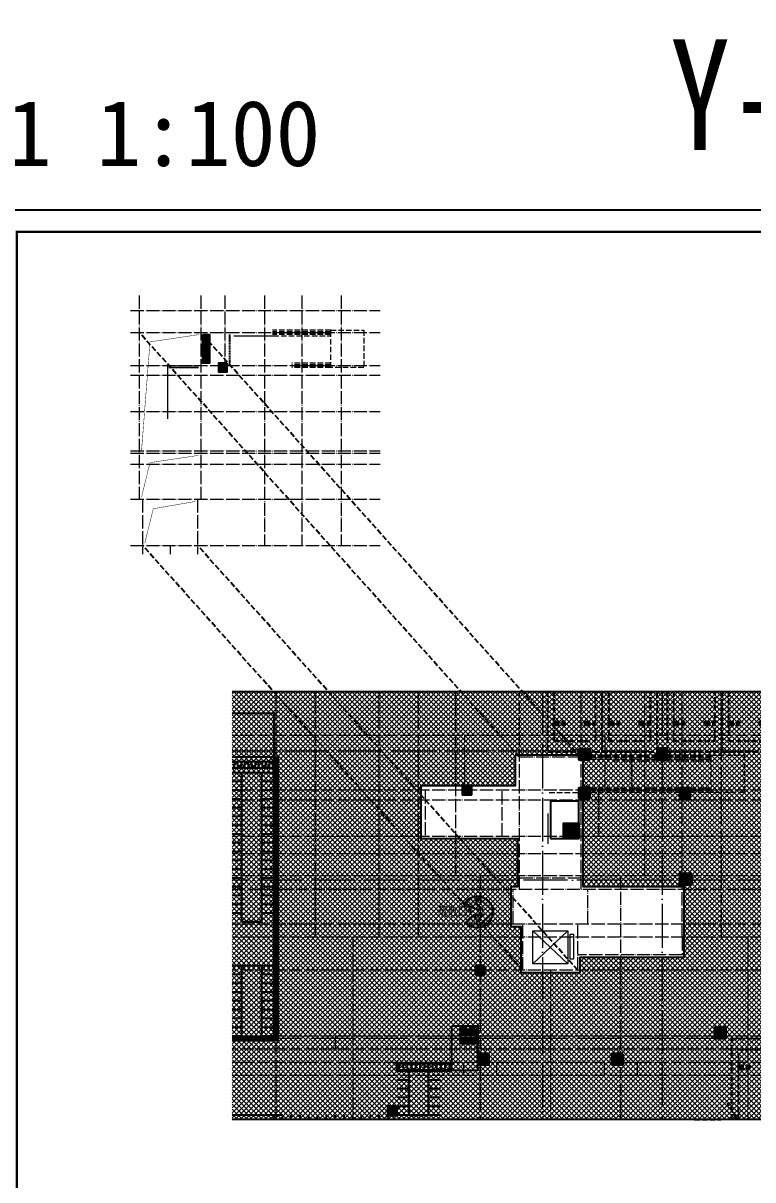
# Model space of a CAD drawing. Extents: x -518115 to 389031, y -209821 to 1628073.
# Drawn here: x 1802 to 35039, y 734882 to 787574 of the extents above; entities that cross this region are included whole.
import ezdxf
from ezdxf.xclip import XClip

# ---------------------------------------------------------------- set-up
doc = ezdxf.new("R2010")
doc.units = 0
doc.header["$LTSCALE"] = 1000
doc.header["$MEASUREMENT"] = 0
doc.header["$XCLIPFRAME"] = 0
for name, pattern in [('#P_--_20B1_001_t3$0$DASH', [0.35, 0.25, -0.1]), ('__DASH', [0.35, 0.25, -0.1]), ('DASH', [0.35, 0.25, -0.1]), ('DOTE', [2.4200000000000004, 2, -0.2, 0.02, -0.2]), ('HIDDEN', [0.375, 0.25, -0.125])]:
    doc.linetypes.add(name, pattern=pattern)
for name, color, linetype in [('0-R-风井', 2, 'Continuous'), ('0-R疏散口', 20, 'Continuous'), ('0-R集水坑', 191, 'Continuous'), ('HS-A-停车位（标准）', 9, 'Continuous'), ('HS-A-填充图案', 9, 'Continuous'), ('HS-A-楼梯', 4, 'Continuous'), ('HS-A-留孔-顶板面', 3, 'DASH'), ('STAIR_楼电梯&坡道', 4, 'Continuous'), ('text', 7, 'Continuous'), ('VPIPE-雨水', 4, 'DASH'), ('人防集水坑', 11, 'Continuous'), ('图框', 140, 'Continuous'), ('审核', 1, 'Continuous'), ('排水', 155, 'Continuous'), ('疏散口', 20, 'Continuous')]:
    doc.layers.add(name, color=color, linetype=linetype)
for name, color, linetype, lineweight in [('3.5方案汇报，与郭总、侯月琴确定户型_t8$0$STAIR', 2, 'Continuous', 18), ('DOTE', 19, 'DOTE', 9), ('PUB_HATCH', 8, 'Continuous', 9), ('STAIR', 2, 'Continuous', 18), ('填充', 251, 'Continuous', 5), ('平面-看线', 45, 'Continuous', 15), ('砼柱', 2, 'Continuous', 35)]:
    doc.layers.add(name, color=color, linetype=linetype, lineweight=lineweight)
doc.layers.add('yichutu', color=7, linetype='Continuous', true_color=0xffffff, plot=False)
doc.styles.add('-宋体', font='', dxfattribs={"width": 0.8})
doc.styles.add('_TCH_LABEL', font='')
doc.styles.add('黑体', font='')
doc.styles.get('-宋体').set_extended_font_data('SimSun')
doc.styles.get('_TCH_LABEL').set_extended_font_data('SimHei')
doc.styles.get('黑体').set_extended_font_data('SimHei')

# ---------------------------------------------------------------- blocks, each defined once
blk = doc.blocks.new('A$C27F3146B')
at = {"layer": '填充'}
h = blk.add_hatch(dxfattribs=at)
h.set_pattern_fill('ANSI37', color=196, scale=100, style=0)
h.set_pattern_definition([(45, (794705.0482087337, -474761.836884725), (-112.2532015133644, 112.2532015133644), []), (135, (794705.0482087337, -474761.836884725), (-112.2532015133644, -112.2532015133644), [])])
h.paths.add_polyline_path([(-230795.6184310702, 60248.6681048781), (-176795.6315635289, 60248.6681048781), (-176795.6315635289, 40748.668106055), (-230795.6184310702, 40748.668106055)])
h.paths.add_polyline_path([(-187495.8660684425, 53548.66686279065), (-187495.8209743426, 57348.62422381173), (-189795.0276815628, 57348.62942205783), (-189795.0739517731, 57348.66651863832), (-192795.073958657, 57348.66651863832), (-192795.4156197991, 51348.93710573966), (-193095.4177096373, 51348.93564643379), (-193095.4173128804, 49548.66755806998), (-192645.4166020394, 49548.66755813401), (-192645.4166030964, 47448.67086864309), (-189945.4166020389, 47448.67086865345), (-189945.4166020426, 48148.66786043893), (-185195.4239114443, 48148.6689069533), (-185195.4239113556, 51348.93571203918), (-189795.4128881363, 51348.9135064361), (-189795.0739557542, 53548.66693553812)], flags=16)
h.paths.add_polyline_path([(-217895.6145799538, 57348.66871561174), (-217895.6215597925, 55948.66952998069), (-222195.618774856, 55948.66898938658), (-222195.618217748, 53548.66959221585), (-217795.6184381819, 53548.66431652935), (-217796.4641870251, 51354.89480492327), (-218096.4655417878, 51354.89362781279), (-218095.6188738717, 49548.66951250698), (-217645.6181630308, 49548.66951257101), (-217645.6181640879, 47448.67282308021), (-214945.6181630305, 47448.67282309057), (-214945.6181630341, 48148.66981487605), (-210195.6254724357, 48148.67086139042), (-210195.6254723471, 51348.93766647618), (-214795.6144491277, 51348.9154608731), (-214795.607502923, 57348.66536292894)], flags=16)
at = {"layer": '填充', "color": 196}
for points in [[(-230795.6184310702, 60248.6681048781), (-176795.6315635289, 60248.6681048781), (-176795.6315635289, 40748.668106055), (-230795.6184310702, 40748.668106055)], [(-217895.6145799538, 57348.66871561174), (-217895.6215597925, 55948.66952998069), (-222195.618774856, 55948.66898938658), (-222195.618217748, 53548.66959221585), (-217795.6184381819, 53548.66431652935), (-217796.4641870251, 51354.89480492327), (-218096.4655417878, 51354.89362781279), (-218095.6188738717, 49548.66951250698), (-217645.6181630308, 49548.66951257101), (-217645.6181640879, 47448.67282308021), (-214945.6181630305, 47448.67282309057), (-214945.6181630341, 48148.66981487605), (-210195.6254724357, 48148.67086139042), (-210195.6254723471, 51348.93766647618), (-214795.6144491277, 51348.9154608731), (-214795.607502923, 57348.66536292894)]]:
    blk.add_lwpolyline(points, close=True, dxfattribs=at)
blk = doc.blocks.new('A$C1DD019F9')
at = {"layer": '疏散口'}
h = blk.add_hatch(color=256, dxfattribs=at)
edge = h.paths.add_edge_path()
edge.add_line((1657.837590239942, 3315.723901660649), (367.3306208625436, 2025.216944172512))
edge.add_arc((562.7390984487897, 1829.808464785995), 276.3493204781321, 134.999999736071, 315.0000450135555)
edge.add_line((758.1477304548025, 1634.400139819365), (1381.488251060247, 2257.740654682275))
edge.add_arc((-487.2515846193137, 1989.868379143272), 1887.841129295078, -24.12321173134552, 8.157426411511608, ccw=False)
edge.add_arc((-487.2518275084583, 1989.868449001487), 1887.841379523462, 303.5961554791981, 335.8767893464231, ccw=False)
edge.add_arc((1657.83757689014, 1657.627985069564), 1658.095916591085, 89.99999953869542, 228.4172749558772, ccw=False)
h = blk.add_hatch(color=256, dxfattribs=at)
edge = h.paths.add_edge_path()
edge.add_line((1657.837590239942, 3315.723901660649), (2948.344559617341, 2025.216944172512))
edge.add_arc((2752.936082031095, 1829.808464785995), 276.3493204781321, -135.00004501355562, 45.000000263928996, ccw=False)
edge.add_line((2557.527450025082, 1634.400139819365), (1934.186929419636, 2257.740654682275))
edge.add_arc((3802.926765099197, 1989.868379143272), 1887.841129295078, 171.8425735884883, 204.1232117313454)
edge.add_arc((3802.927007988342, 1989.868449001489), 1887.841379523464, 204.123210653577, 236.403844520802)
edge.add_arc((1657.837603589745, 1657.627985069564), 1658.095916591085, 311.5827250441228, 450.0000004613047)
for points in [[(1657.837590239942, 3315.723901660649), (367.3306208625437, 2025.216944172512, 1.000000395120669), (758.1477304548025, 1634.400139819365), (1381.488251060247, 2257.740654682275, -0.1417897514410627), (1235.721885070204, 1218.307265423704, -0.141789732410033), (557.3581269979476, 417.3751685111782, -0.6899650482418342), (1657.837590239942, 3315.723901660649)], [(1657.837590239942, 3315.723901660649), (2948.344559617341, 2025.216944172512, -1.000000395120669), (2557.527450025082, 1634.400139819365), (1934.186929419636, 2257.740654682275, 0.1417897514410627), (2079.953295409679, 1218.307265423704, 0.141789732410033), (2758.317053481937, 417.3751685111782, 0.6899650482418342), (1657.837590239942, 3315.723901660649)]]:
    blk.add_lwpolyline(points, format="xyb", close=True, dxfattribs=at)
blk = doc.blocks.new('refert5')
at = {"layer": 'HS-A-填充图案', "linetype": 'ByBlock'}
h = blk.add_hatch(dxfattribs=at)
h.set_pattern_fill('ANSI31', color=256, scale=100.0000000000002, angle=45)
h.set_pattern_definition([(90, (1407317.595606728, -734466.871694264), (-158.75, 1.4210854715202e-14), [])])
h.paths.add_polyline_path([(888942.9944114668, -555222.2424900117), (888942.9944821186, -554922.2424900117), (886942.9944821186, -554922.2424900117), (886942.9944114668, -555222.2424900117)])
at = {"linetype": 'ByBlock'}
for points in [[(886742.9945292198, -554722.2424900117), (886742.9915382923, -567622.2424970721), (889142.9915382923, -567622.2424970721), (889142.9945292198, -554722.2424900117)], [(886742.9945292198, -554722.2424900117), (886942.9945292198, -554722.2424900117)], [(886942.9945292198, -554722.2424900117), (886942.9915382923, -567422.2424970721), (888942.9915382923, -567422.2424970721), (888942.9945292198, -554722.2424900117)], [(888942.9945292198, -554722.2424900117), (889142.9945292198, -554722.2424900117)]]:
    blk.add_lwpolyline(points, dxfattribs=at)
at = {"layer": 'HS-A-楼梯'}
for p, q in [((887492.9945292198, -562222.2424968458), (887492.9945292198, -555422.2424900117)), ((888392.9945292198, -562222.2424900117), (888392.9945292198, -555422.2424900117)), ((886942.9915382923, -567422.2424970721), (886942.9945292198, -564222.2424970721)), ((887492.9915382923, -567422.2424970721), (887492.9945292198, -564222.2424970721)), ((888392.9915382923, -567422.2424970721), (888392.9945292198, -564222.2424970721)), ((888942.9915382923, -567422.2424970721), (888942.9945292198, -564222.2424970721))]:
    blk.add_line(p, q, dxfattribs=at)
for points in [[(888942.9945292198, -552722.2424900117), (886942.9945292198, -552722.2424900117)], [(886942.9945292198, -552722.2424900117), (886942.9945292198, -554722.2424900117)], [(888942.9945292198, -552722.2424900117), (888942.9945292198, -554722.2424900117)], [(888942.9945292198, -554722.2424900117), (886942.9945292198, -554722.2424900117)], [(888942.9945292198, -554922.2424900117), (886942.9945292198, -554922.2424900117)], [(888942.9945292198, -555222.2424900117), (886942.9945292198, -555222.2424900117)], [(888942.9945292198, -555422.2424900117), (886942.9945292198, -555422.2424900117)], [(887492.9945292198, -555822.2424900117), (886942.9945292198, -555822.2424900117)], [(888942.9945292198, -555822.2424900117), (888392.9945292198, -555822.2424900117)], [(887492.9945292198, -556222.2424900117), (886942.9945292198, -556222.2424900117)], [(888942.9945292198, -556222.2424900117), (888392.9945292198, -556222.2424900117)], [(887492.9945292198, -556622.2424900117), (886942.9945292198, -556622.2424900117)], [(888942.9945292198, -556622.2424900117), (888392.9945292198, -556622.2424900117)], [(887492.9945292198, -557022.2424900117), (886942.9945292198, -557022.2424900117)], [(887492.9945292198, -557422.2424900117), (886942.9945292198, -557422.2424900117)], [(888942.9945292198, -557022.2424900117), (888392.9945292198, -557022.2424900117)], [(888942.9945292198, -557422.2424900117), (888392.9945292198, -557422.2424900117)], [(887492.9945292198, -557822.2424900117), (886942.9945292198, -557822.2424900117)], [(888942.9945292198, -557822.2424900117), (888392.9945292198, -557822.2424900117)], [(887492.9945292198, -558222.2424900117), (886942.9945292198, -558222.2424900117)], [(888942.9945292198, -558222.2424900117), (888392.9945292198, -558222.2424900117)], [(887492.9945292198, -558622.2424900117), (886942.9945292198, -558622.2424900117)], [(887492.9945292198, -559022.2424900117), (886942.9945292198, -559022.2424900117)], [(888942.9945292198, -558622.2424900117), (888392.9945292198, -558622.2424900117)], [(888942.9945292198, -559022.2424900117), (888392.9945292198, -559022.2424900117)], [(887492.9945292198, -559422.2424900117), (886942.9945292198, -559422.2424900117)], [(888942.9945292198, -559422.2424900117), (888392.9945292198, -559422.2424900117)], [(887492.9945292198, -559822.2424900117), (886942.9945292198, -559822.2424900117)], [(888942.9945292198, -559822.2424900117), (888392.9945292198, -559822.2424900117)], [(887492.9945292198, -560222.2424900117), (886942.9945292198, -560222.2424900117)], [(887492.9945292198, -560622.2424900117), (886942.9945292198, -560622.2424900117)], [(888942.9945292198, -560222.2424900117), (888392.9945292198, -560222.2424900117)], [(888942.9945292198, -560622.2424900117), (888392.9945292198, -560622.2424900117)], [(887492.9945292198, -561022.2424900117), (886942.9945292198, -561022.2424900117)], [(888942.9945292198, -561022.2424900117), (888392.9945292198, -561022.2424900117)], [(887492.9945292198, -561422.2424900117), (886942.9945292198, -561422.2424900117)], [(888942.9945292198, -561422.2424900117), (888392.9945292198, -561422.2424900117)], [(887492.9945292198, -561822.2424900117), (886942.9945292198, -561822.2424900117)], [(887492.9728267295, -562222.2424970721), (888392.9728267295, -562222.2351946426)], [(888392.9945292198, -562222.2424900117), (887492.9945292198, -562222.2424900117)], [(888942.9945292198, -561822.2424900117), (888392.9945292198, -561822.2424900117)], [(888942.9945292198, -564222.2424970721), (886942.9945292198, -564222.2424970721)], [(887492.9945292198, -564622.2424970721), (886942.9945292198, -564622.2424970721)], [(888942.9945292198, -564622.2424970721), (888392.9945292198, -564622.2424970721)], [(887492.9945292198, -565022.2424970721), (886942.9945292198, -565022.2424970721)], [(888942.9945292198, -565022.2424970721), (888392.9945292198, -565022.2424970721)], [(887492.9945292198, -565422.2424970721), (886942.9945292198, -565422.2424970721)], [(887492.9945292198, -565822.2424970721), (886942.9945292198, -565822.2424970721)], [(888942.9945292198, -565422.2424970721), (888392.9945292198, -565422.2424970721)], [(888942.9945292198, -565822.2424970721), (888392.9945292198, -565822.2424970721)], [(887492.9945292198, -566222.2424970721), (886942.9945292198, -566222.2424970721)], [(888942.9945292198, -566222.2424970721), (888392.9945292198, -566222.2424970721)], [(887492.9945292198, -566622.2424970721), (886942.9945292198, -566622.2424970721)], [(888942.9945292198, -566622.2424970721), (888392.9945292198, -566622.2424970721)], [(887492.9915382923, -567422.2424970721), (886942.9915382923, -567422.2424970721)], [(887492.9945292198, -567022.2424970721), (886942.9945292198, -567022.2424970721)], [(887492.9945292198, -567422.2424970721), (886942.9945292198, -567422.2424970721)], [(888942.9915382923, -567422.2424970721), (888392.9915382923, -567422.2424970721)], [(888942.9945292198, -567022.2424970721), (888392.9945292198, -567022.2424970721)], [(888942.9945292198, -567422.2424970721), (888392.9945292198, -567422.2424970721)]]:
    blk.add_lwpolyline(points, dxfattribs=at)
at = {"layer": 'STAIR_楼电梯&坡道', "color": 8, "linetype": 'DASH'}
for p, q in [((886942.9945292198, -561822.2424900117), (886942.9945292198, -554722.2424900117)), ((888942.9945292198, -561822.2424900117), (888942.9945292198, -554722.2424900117))]:
    blk.add_line(p, q, dxfattribs=at)
at = {"layer": 'STAIR_楼电梯&坡道', "linetype": 'ByBlock'}
for points in [[(886808.9945292198, -554722.2424900117), (886808.9915382923, -567556.2424970721), (889076.9915382923, -567556.2424970721), (889076.9945292198, -554722.2424900117)], [(886876.9945292198, -554722.2424900117), (886876.9915382923, -567488.2424970721), (889008.9915382923, -567488.2424970721), (889008.9945292198, -554722.2424900117)]]:
    blk.add_lwpolyline(points, dxfattribs=at)
blk = doc.blocks.new('A$C25A378E3')
at = {"layer": 'HS-A-停车位（标准）', "linetype": 'DASH'}
for p, q in [((299.9288666398497, 4280.200665866025), (299.9276344913524, 4120.200664976728)), ((299.9288666398497, 4280.200665866025), (799.9285807174165, 4280.00894703425)), ((799.9285807174165, 4280.00894703425), (799.9273485837039, 4120.008946264163)), ((1699.929113851395, 4280.193678615266), (1699.927881702897, 4120.19367778569)), ((1699.929113851395, 4280.193678615266), (2199.928827928961, 4280.001959843212)), ((2199.928827928961, 4280.001959843212), (2199.927595795365, 4120.001958953799)), ((299.9276344913524, 4120.200664976728), (799.9273485837039, 4120.008946264163)), ((299.9282505712472, 4200.200665451237), (799.9279646449722, 4200.00894667895)), ((1699.927881702897, 4120.19367778569), (2199.927595795365, 4120.001958953799)), ((1699.928497782676, 4200.193678200361), (2199.928211856517, 4200.001959428308)), ((300.0205537431175, 1700.046125917463), (-199.9740653929766, 2550.049336581258)), ((2200.020893819514, 1700.035927985562), (2700.026429273654, 2550.032717227354))]:
    blk.add_line(p, q, dxfattribs=at)
for points in [[(1.164153218269348e-10, 5499.999999999884), (2499.999999842257, 5499.971898506512), (2499.938176556607, -0.02810114610474557), (-0.06182328553404659, 3.472669050097466e-07)], [(299.9943796824664, 4999.996627852321), (2199.994379562442, 4999.975270717288), (2199.938176575466, -0.02472896687686443), (299.9381766954903, -0.003371831844560802)]]:
    blk.add_lwpolyline(points, close=True, dxfattribs=at)
blk = doc.blocks.new('RDEGRTHJ')
at = {"layer": '0-R集水坑', "linetype": 'DASH'}
h = blk.add_hatch(dxfattribs=at)
h.set_pattern_fill('LINE', color=191, scale=100, angle=-90.00000000000006, style=0)
h.set_pattern_definition([(270, (-341783.0332177935, -492619.8195465856), (95.25, -7.876661409549766e-14), [])])
h.paths.add_polyline_path([(144736.3418272613, 63602.66983472079), (144736.3365003859, 62902.66990493203), (144036.3367196016, 62902.67580823868), (144036.3433525949, 63602.67580820795)])
at = {"layer": '0-R集水坑', "color": 191, "elevation": 0.4327255357110903}
for points in [[(143986.3362108173, 62452.68549320346), (145986.3362107875, 62452.67601750756), (145986.3437913454, 63652.67601748335), (143986.3437913752, 63652.68549317925)], [(144786.3431389299, 63652.66910502908), (144786.3361198906, 62852.66910505912), (143986.3362809138, 62852.6762469305), (143986.3437912872, 63652.67624689627)]]:
    blk.add_lwpolyline(points, close=True, dxfattribs=at)
at = {"layer": '0-R集水坑', "color": 191, "linetype": 'DASH', "elevation": 0.4327255357110903}
blk.add_lwpolyline([(144736.3418272613, 63602.66983472079), (144736.3365003859, 62902.66990493203), (144036.3367196016, 62902.67580823868), (144036.3433525949, 63602.67580820795)], close=True, dxfattribs=at)
blk = doc.blocks.new('TYUIYOIUO')
at = {"layer": '0-R-风井', "linetype": '__DASH'}
for p, q in [((-329095.492728714, 782016.652971381), (-327895.5067446198, 782016.652971381)), ((-329095.492728714, 781216.6415495296), (-329095.492728714, 782016.652971381)), ((-327895.5067446198, 782016.652971381), (-326895.5011320061, 782000.4752307695)), ((-327895.5067446198, 782016.652971381), (-327895.4927348767, 781216.7656731127))]:
    blk.add_line(p, q, dxfattribs=at)
blk.add_lwpolyline([(-329095.492728714, 782016.652971381), (-328925.7717141591, 781317.9039814195), (-327895.4927348767, 781216.7656731127)], dxfattribs=at)
at = {"layer": 'HS-A-留孔-顶板面'}
blk.add_line((-329095.492728714, 781216.6415495296), (-329095.492728714, 782016.652971381), dxfattribs=at)
blk = doc.blocks.new('FSFSFASFSFESFSEF')
at = {"layer": '人防集水坑', "ltscale": 0.8}
h = blk.add_hatch(dxfattribs=at)
h.set_pattern_fill('GRATE', color=256, scale=75, style=0)
h.set_pattern_definition([(270, (-806039.3574039747, 23438904.07928268), (59.53125, -1.822618869043522e-14), []), (360, (-806039.3574039747, 23438904.07928268), (8.748522416193854e-14, 238.125), [])])
h.paths.add_polyline_path([(286466.5787021541, 761315.5335229017), (287066.5787021541, 761315.5335229017), (287066.5787021541, 760715.5335229017), (286466.5787021541, 760715.5335229017)])
at = {"layer": '人防集水坑'}
for points in [[(287116.5787021541, 760665.5335229017), (286416.5787021541, 760665.5335229017), (286416.5787021541, 761365.5335229017), (287116.5787021541, 761365.5335229017)], [(287066.5787021541, 760715.5335229017), (286466.5787021541, 760715.5335229017), (286466.5787021541, 761315.5335229017), (287066.5787021541, 761315.5335229017)]]:
    blk.add_lwpolyline(points, close=True, dxfattribs=at)
at = {"layer": '排水'}
blk.add_lwpolyline([(285816.5787021536, 760665.5335229018), (287116.5787021536, 760665.5335229018), (287116.5787021534, 762365.5335229018), (285816.5787021534, 762365.5335229018)], close=True, dxfattribs=at)
blk = doc.blocks.new('DFBFBFBGF')
at = {"layer": 'STAIR', "color": 246, "linetype": '#P_--_20B1_001_t3$0$DASH'}
for p, q in [((293136.325158803, 754230.1456084143), (287316.5787030022, 754230.1456084143)), ((293136.3251588031, 754160.1456084616), (287316.5787030022, 754160.1456084708)), ((293136.3251588029, 754100.1456084616), (287316.5787030022, 754100.1456084704)), ((293136.3251588018, 754030.1456084143), (287316.5787030022, 754030.1456084145)), ((293136.3251588018, 754030.1456084143), (293136.325158803, 754230.1456084143)), ((288716.325158803, 753970.1456084145), (293136.3251588018, 753970.1456083918)), ((293136.325158803, 752730.1456083826), (287316.5787030022, 752730.1456085002)), ((293136.3251588031, 752660.1456084299), (287316.5787030022, 752660.1456085349)), ((293136.3251588029, 752600.1456084299), (287316.5787030022, 752600.1456085352)), ((293136.3251588018, 752530.1456083826), (287316.5787030022, 752530.1456085071)), ((293136.3251588018, 752530.1456083826), (293136.325158803, 752730.1456083826))]:
    blk.add_line(p, q, dxfattribs=at)
blk.add_lwpolyline([(293136.325158803, 754230.1456084143), (294636.325158803, 754230.1456084143), (294636.325158803, 752530.1456083859), (293136.325158803, 752530.1456083859)], close=True, dxfattribs=at)
at = {"layer": '审核', "color": 58, "linetype": 'HIDDEN', "ltscale": 0.2}
blk.add_line((289519.4158324369, 752530.1456084601), (289519.4158324566, 754230.1456084143), dxfattribs=at)
blk = doc.blocks.new('A$C7AB33341')
at = {"layer": 'DOTE', "linetype": 'DOTE', "ltscale": 0.3}
for p, q in [((-4699.989201548102, 9100.265607520472), (-7499.989205867867, 9100.265607520356)), ((-4699.991862563533, 3599.985786821577), (-7499.992391557724, 3599.987828460173)), ((-99.99999996862607, 900.0023731432157), (-100.000002300716, 100.0024483306333)), ((-100, 100.0024483306333), (-4849.805750945117, 100.0024621767225))]:
    blk.add_line(p, q, dxfattribs=at)
blk = doc.blocks.new('A$C24B36177')
for points in [[(-155887.6220454918, -16747.00265675376), (-156387.6220454918, -16747.00265675376), (-156387.6220454918, -17197.00265675376), (-155887.6220454918, -17197.00265675376)], [(-152375.0000000014, -16697.00265675376), (-152825.0000000014, -16697.00265675376), (-152825.0000000014, -17197.00265675376), (-152375.0000000014, -17197.00265675376)], [(-161287.6220454918, -18397.00265675364), (-161687.6220454918, -18397.00265675364), (-161687.6220454918, -18797.00265675364), (-161287.6220454918, -18797.00265675364)], [(-155887.6220454918, -18497.00265675364), (-156387.6220454918, -18497.00265675364), (-156387.6220454918, -18947.00265675364), (-155887.6220454918, -18947.00265675364)], [(-151337.6220454918, -18497.00265675364), (-151787.6220454918, -18497.00265675364), (-151787.6220454918, -18997.00265675364), (-151337.6220454918, -18997.00265675364)], [(-151237.6220454918, -22397.00204015337), (-151787.6220454918, -22397.00204015337), (-151787.6220454918, -22897.00204015337), (-151237.6220454918, -22897.00204015337)], [(-160687.6220454918, -26597.00265675364), (-161087.6220454918, -26597.00265675364), (-161087.6220454918, -26997.00265675364), (-160687.6220454918, -26997.00265675364)], [(-149700.0000000014, -29397.00265675364), (-150200.0000000014, -29397.00265675364), (-150200.0000000014, -29897.00265675364), (-149700.0000000014, -29897.00265675364)], [(-160487.6220454918, -30597.00265675364), (-160987.6220454918, -30597.00265675364), (-160987.6220454918, -31097.00265675364), (-160487.6220454918, -31097.00265675364)], [(-154387.6220454918, -30597.00265675364), (-154887.6220454918, -30597.00265675364), (-154887.6220454918, -31097.00265675364), (-154387.6220454918, -31097.00265675364)], [(-164687.6220454918, -32996.96208845009), (-165087.6220454918, -32996.96208845009), (-165087.6220454918, -33396.96208845009), (-164687.6220454918, -33396.96208845009)]]:
    blk.add_hatch(color=1).paths.add_polyline_path(points)
at = {"layer": '砼柱', "color": 1, "lineweight": 35}
for points in [[(-155887.6220454918, -16747.00265675376), (-156387.6220454918, -16747.00265675376), (-156387.6220454918, -17197.00265675376), (-155887.6220454918, -17197.00265675376)], [(-152375.0000000014, -16697.00265675376), (-152825.0000000014, -16697.00265675376), (-152825.0000000014, -17197.00265675376), (-152375.0000000014, -17197.00265675376)], [(-161287.6220454918, -18397.00265675364), (-161687.6220454918, -18397.00265675364), (-161687.6220454918, -18797.00265675364), (-161287.6220454918, -18797.00265675364)], [(-155887.6220454918, -18497.00265675364), (-156387.6220454918, -18497.00265675364), (-156387.6220454918, -18947.00265675364), (-155887.6220454918, -18947.00265675364)], [(-151337.6220454918, -18497.00265675364), (-151787.6220454918, -18497.00265675364), (-151787.6220454918, -18997.00265675364), (-151337.6220454918, -18997.00265675364)], [(-151237.6220454918, -22397.00204015337), (-151787.6220454918, -22397.00204015337), (-151787.6220454918, -22897.00204015337), (-151237.6220454918, -22897.00204015337)], [(-160687.6220454918, -26597.00265675364), (-161087.6220454918, -26597.00265675364), (-161087.6220454918, -26997.00265675364), (-160687.6220454918, -26997.00265675364)], [(-149700.0000000014, -29397.00265675364), (-150200.0000000014, -29397.00265675364), (-150200.0000000014, -29897.00265675364), (-149700.0000000014, -29897.00265675364)], [(-160487.6220454918, -30597.00265675364), (-160987.6220454918, -30597.00265675364), (-160987.6220454918, -31097.00265675364), (-160487.6220454918, -31097.00265675364)], [(-154387.6220454918, -30597.00265675364), (-154887.6220454918, -30597.00265675364), (-154887.6220454918, -31097.00265675364), (-154387.6220454918, -31097.00265675364)], [(-164687.6220454918, -32996.96208845009), (-165087.6220454918, -32996.96208845009), (-165087.6220454918, -33396.96208845009), (-164687.6220454918, -33396.96208845009)]]:
    blk.add_lwpolyline(points, close=True, dxfattribs=at)
blk = doc.blocks.new('A$C74D73064')
at = {"layer": '0-R集水坑', "linetype": 'DASH'}
h = blk.add_hatch(dxfattribs=at)
h.set_pattern_fill('LINE', color=191, scale=200, angle=-270.0000000000001, style=0)
h.set_pattern_definition([(90, (-1887401.149466298, 2248860.367127101), (-190.5, 1.049828468569068e-13), [])])
h.paths.add_polyline_path([(-62132.59406689834, 53072.27933231927), (-62132.59406689834, 53372.28802179021), (-63300.21469106013, 53372.28818871162), (-64517.83277116052, 53372.2859457843), (-64517.83466609614, 53072.28673152067)])
at = {"color": 3}
blk.add_lwpolyline([(-72082.59764095524, 70322.25632425968), (-18082.61077341391, 70322.25632425968), (-18082.61077341391, 50822.25632543652), (-72082.59764095524, 50822.25632543652)], close=True, dxfattribs=at)
at = {"color": 251, "true_color": 0x636466}
blk.add_lwpolyline([(-59182.59378983884, 67422.2569349932), (-59182.60076967755, 66022.25774936215), (-63482.59798474098, 66022.25720876816), (-63482.59742763301, 63622.25781159743), (-59082.59764806693, 63622.25253591081), (-59083.44339691009, 61428.48302430473), (-59383.4447516728, 61428.48184719437), (-59382.59808375675, 59622.25773188856), (-58932.59737291583, 59622.25773195259), (-58932.59737397288, 57522.26104246173), (-56232.59737291548, 57522.26104247209), (-56232.59737291909, 58222.25803425757), (-51482.60468232073, 58222.25908077194), (-51482.60468223214, 61422.52588585776), (-56082.59365901269, 61422.50368025468), (-56082.586712808, 67422.2535823104)], close=True, dxfattribs=at)
at = {"layer": '0-R集水坑', "color": 191, "linetype": 'ByBlock'}
blk.add_lwpolyline([(-62082.59405211639, 53422.28801988286), (-62082.59405211639, 53022.27910064382), (-64582.59236940043, 53022.28701094724), (-64582.59223159449, 53422.28840474226)], close=True, dxfattribs=at)
at = {"layer": '0-R集水坑', "color": 191}
blk.add_lwpolyline([(-62132.59406689834, 53372.28802179021), (-62132.59406689834, 53072.27934001607), (-64517.83466609614, 53072.28673152067), (-64517.83277114527, 53372.28836278059)], close=True, dxfattribs=at)
at = {"layer": '3.5方案汇报，与郭总、侯月琴确定户型_t8$0$STAIR'}
for p, q in [((-56782.59707591368, 59422.24772420607), (-58382.59707591415, 57922.24772420747)), ((-58382.59707591415, 59422.24772420607), (-56782.59707591368, 57922.24772420747))]:
    blk.add_line(p, q, dxfattribs=at)
for points in [[(-58382.59707591415, 57922.24772420747), (-58382.59707591415, 59422.24772420607), (-56782.59707591368, 59422.24772420607), (-56782.59707591368, 57922.24772420747)], [(-56682.59707592323, 58122.24772432295), (-56682.59707592323, 59272.24772432342), (-56532.59707592044, 59272.24772432342), (-56532.59707592044, 58122.24772432295)]]:
    blk.add_lwpolyline(points, close=True, dxfattribs=at)
at = {"layer": 'DOTE', "color": 5}
for p, q in [((-57944.96489887091, 93136.92275867716), (-57944.96489887091, 8148.87607650971)), ((-52494.96489887068, 93136.92275867716), (-52494.96489887068, 8148.87607650971)), ((-86385.24772744614, 67619.25646164955), (196116.0437006026, 67619.25646164955)), ((196116.043700602, 61719.25646164967), (-86385.24772744614, 61719.25646164967)), ((196116.0437006027, 54519.25646164967), (-86385.24772744614, 54519.25646164967))]:
    blk.add_line(p, q, dxfattribs=at)
at = {"layer": 'DOTE', "linetype": 'DOTE', "ltscale": 0.3}
blk.add_line((-63282.59837508702, 65822.25750384864), (-63282.59806416219, 63722.25710921653), dxfattribs=at)
at = {"layer": 'HS-A-停车位（标准）'}
for points in [[(-60882.58599651966, 54118.34619272198), (-60882.58599652315, 53322.24635963351), (-60369.3282454157, 53322.24635963351)], [(-69782.59698862513, 51022.25362837035), (-72182.59814145358, 51022.25362837035)]]:
    blk.add_lwpolyline(points, dxfattribs=at)
at = {"layer": 'HS-A-楼梯'}
for p, q in [((-64032.59223309264, 53022.28701094957), (-64032.59223309264, 51022.28701094957)), ((-63132.59223309264, 53022.28701094957), (-64032.59223309264, 53022.28701094957)), ((-63132.59223309264, 51022.28701094957), (-63132.59223309264, 53022.28701094957)), ((-64032.59223309264, 52622.28701094957), (-64582.59223309264, 52622.28701094957)), ((-64032.59223309264, 52222.28701094957), (-64582.59223309264, 52222.28701094957)), ((-62582.59223309264, 52622.28701094957), (-63132.59223309264, 52622.28701094957)), ((-62582.59223309264, 52222.28701094957), (-63132.59223309264, 52222.28701094957)), ((-64032.59223309264, 51822.28701094957), (-64582.59223309264, 51822.28701094957)), ((-62582.59223309264, 51822.28701094957), (-63132.59223309264, 51822.28701094957)), ((-64032.59223309264, 51422.28701094957), (-64582.59223309264, 51422.28701094957)), ((-62582.59223309264, 51422.28701094957), (-63132.59223309264, 51422.28701094957)), ((-70182.59751701762, 50472.24945554801), (-70182.59751701762, 51022.24945554801)), ((-69782.59698862513, 50472.25362837035), (-69782.59698862513, 51022.25362837035)), ((-69382.59646023263, 50472.25780119281), (-69382.59646023263, 51022.25780119281)), ((-68982.59593184013, 50472.26197401527), (-68982.59593184013, 51022.26197401527)), ((-68582.59540344763, 50472.26614683762), (-68582.59540344763, 51022.26614683762)), ((-68182.59487505513, 50472.27031965996), (-68182.59487505513, 51022.27031965996)), ((-67782.59434666263, 50472.27449248242), (-67782.59434666263, 51022.27449248242)), ((-67382.59381827014, 50472.27866530488), (-67382.59381827014, 51022.27866530488)), ((-66982.59328987764, 50472.28283812723), (-66982.59328987764, 51022.28283812723)), ((-66582.59276148514, 50472.28283812723), (-66582.59276148514, 51022.28283812723)), ((-66182.59223309264, 50472.28701094957), (-66182.59223309264, 51022.28701094957)), ((-65782.59223309264, 50472.28701094957), (-65782.59223309264, 51022.28701094957)), ((-65382.59223309264, 50472.28701094957), (-65382.59223309264, 51022.28701094957)), ((-64982.59223309264, 50472.28701094957), (-64982.59223309264, 51022.28701094957)), ((-62582.59055511153, 51022.28701094957), (-64582.59223309264, 51022.28701094957)), ((-64032.61393558292, 51022.28700388921), (-63132.61393558292, 51022.29430631874))]:
    blk.add_line(p, q, dxfattribs=at)
at = {"layer": 'STAIR', "color": 246, "linetype": '#P_--_20B1_001_t3$0$DASH'}
blk.add_line((-57632.59344977536, 65722.24668597768), (-56282.59707579028, 65722.24668550456), dxfattribs=at)
at = {"layer": 'STAIR'}
blk.add_lwpolyline([(-57692.59809427161, 64763.78266342392), (-57692.60574433522, 63382.24713994178)], dxfattribs=at)
for name, p in [('A$C24B36177', (100104.7992927884, 84419.25646130543)), ('A$C27F3146B', (158713.020790115, 10073.58821938152)), ('refert5', (-959125.5896797458, 622044.4920363736)), ('A$C7AB33341', (-51482.60468237486, 58222.25908509945)), ('DFBFBFBGF', (-343399.1757780131, -686807.6524115081)), ('FSFSFASFSFESFSEF', (-343399.1757783844, -697043.2857909139))]:
    blk.add_blockref(name, p)
at = {"layer": '0-R疏散口', "xscale": -0.4305656706515025, "yscale": 0.4305656706515025, "zscale": 0.4305656706515025, "rotation": 271.4259203059818}
blk.add_blockref('A$C1DD019F9', (-61603.36951976537, 59545.39987463458), dxfattribs=at)
at = {"layer": '0-R集水坑', "rotation": 270}
blk.add_blockref('RDEGRTHJ', (-124535.271491178, 199058.5820967384, -0.4327255357110903), dxfattribs=at)
at = {"layer": 'HS-A-停车位（标准）'}
blk.add_blockref('TYUIYOIUO', (278075.2999756153, -731194.3965097175), dxfattribs=at)
at = {"layer": 'HS-A-停车位（标准）', "linetype": 'DASH', "xscale": -1, "rotation": 179.9993559612105}
for p in [(-57719.90307179571, 73069.25646130356), (-55219.90307179559, 73069.25646130356), (-52269.90307179571, 73069.25646130356), (-49769.90307179547, 73069.25646130356)]:
    blk.add_blockref('A$C25A378E3', p, dxfattribs=at)
at = {"layer": 'HS-A-停车位（标准）', "linetype": 'DASH', "rotation": 0.000644038787326284}
blk.add_blockref('A$C25A378E3', (-49319.90307558503, 49019.2564619988), dxfattribs=at)
at = {"layer": '0-R疏散口', "style": '-宋体', "width": 0.75}
blk.add_text('疏散口', height=450, dxfattribs=at).set_placement((-62733.96564824053, 60087.63957305544))
blk = doc.blocks.new('HFHFTHFD')
at = {"layer": 'DOTE', "linetype": 'DOTE', "ltscale": 0.3}
for p, q in [((420616.5787028493, 612948.8100463543), (420616.5787028495, 593448.8100475312)), ((422416.5787019647, 601748.8100391305), (422416.5787019647, 612948.8100463543)), ((425316.5787020741, 601748.8100473222), (425316.5787020741, 612948.8100463543)), ((427116.5787021646, 601748.8100473222), (427116.5787027501, 612948.8100463543)), ((428816.5787016117, 604548.8100388076), (428816.5787015849, 612948.8100463543)), ((431716.5787021924, 603949.0803065526), (431716.5787021923, 612948.8100463543)), ((434516.5787031293, 603949.0803065526), (434516.5787031293, 612948.8100463543)), ((437416.57870371, 604548.8100388076), (437416.5787037368, 612948.8100463543)), ((439116.5787031571, 601748.8100473222), (439116.5787025715, 612948.8100463543)), ((440916.5787032476, 601748.8100473222), (440916.5787032476, 612948.8100463543)), ((443816.578703357, 601748.8100391305), (443816.5787033571, 612948.8100463543)), ((445616.5787024723, 612948.8100463543), (445616.5787024723, 593448.8100475312)), ((447416.5787015875, 601748.8100391305), (447416.5787015874, 612948.8100463543)), ((450316.5787016969, 601748.8100473222), (450316.5787016969, 612948.8100463543)), ((452116.5787017875, 601748.8100473222), (452116.578702373, 612948.8100463543)), ((453816.5787012345, 604548.8100388076), (453816.5787012078, 612948.8100463543)), ((456716.5787018152, 603949.0803065526), (456716.5787018152, 612948.8100463543)), ((459516.5787027521, 603949.0803065526), (459516.5787027522, 612948.8100463543)), ((462416.5787033328, 604548.8100388076), (462416.5787033596, 612948.8100463543)), ((464116.57870278, 601748.8100473222), (464116.5787021944, 612948.8100463543)), ((465916.5787028704, 601748.8100473222), (465916.5787028704, 612948.8100463543)), ((468816.5787029798, 601748.8100391305), (468816.5787029798, 612948.8100463543)), ((470616.5787020952, 612948.8100463543), (470616.5787020951, 593448.8100475312)), ((472616.5787020951, 610948.8100463543), (418616.5787028495, 610948.8100463543)), ((429216.5787418562, 608448.8079394411), (429216.5792071599, 610948.8075475836)), ((435616.5800621139, 608448.8079394314), (435616.5805274176, 610948.8075475739)), ((455616.5773428306, 608448.8079394314), (455616.5768775269, 610948.8075475739)), ((462016.5786630883, 608448.8079394411), (462016.5781977847, 610948.8075475836)), ((472616.5787020951, 608448.8100463543), (418616.5787028495, 608448.8100463543)), ((430916.5787021924, 606348.8100465569), (430916.5787021922, 608448.8100463543)), ((435316.5787031294, 606348.8100465569), (435316.5787031293, 608448.8100463543)), ((472616.5787020951, 607998.8100463543), (418616.5787028495, 607998.8100463543)), ((455916.5787018151, 606348.8100465569), (455916.5787018152, 607998.8100463542)), ((460316.5787027521, 606348.8100465569), (460316.5787027522, 607998.8100463542)), ((472616.5787020951, 606348.8100465569), (418616.5787028495, 606348.8100465569)), ((472616.5787020951, 605548.8100406288), (418616.5787028495, 605548.8100406289)), ((472616.5787020951, 604548.8100471114), (418616.5787028495, 604548.8100471116)), ((429916.7956125877, 604548.8100471115), (429916.5572264311, 593448.8100475312)), ((436316.361792734, 604548.8100471115), (436316.6001788905, 593448.8100475312)), ((454916.7956122105, 604548.8100471115), (454916.5572260541, 593448.8100475312)), ((461316.3617923568, 604548.8100471115), (461316.6001785134, 593448.8100475312)), ((418616.5787028495, 603949.0803176122), (472616.5787020951, 603949.0802720234)), ((431416.5779594908, 602348.8100463725), (431416.5779592263, 603948.8100463734)), ((434816.5794645891, 602348.8100463725), (434816.5794648536, 603948.8100463734)), ((456416.5779403554, 602348.8100463725), (456416.5779400909, 603948.8100463734)), ((459816.5794454537, 602348.8100463725), (459816.5794457182, 603948.8100463734)), ((472616.5787020951, 602348.8100463724), (418616.5787028495, 602348.8100463726)), ((431866.5787074884, 600248.8100463784), (431866.5787075731, 602348.8100463543)), ((434366.5786978334, 600248.8100463304), (434366.5786977486, 602348.8100463543)), ((456866.5787071111, 600248.8100463304), (456866.5787071959, 602348.8100463543)), ((459366.5786974561, 600248.8100463784), (459366.5786973714, 602348.8100463543)), ((472616.5787020951, 601748.8100473221), (418616.5787028495, 601748.8100473222)), ((424116.5787026776, 601748.8100392178), (424116.5787026776, 593448.8100475312)), ((442116.5787120232, 601748.8100392178), (442116.5787120232, 593448.8100475312)), ((449116.5786929213, 601748.8100392178), (449116.5786929213, 593448.8100475312)), ((467116.5787022669, 601748.8100392178), (467116.5787022669, 593448.8100475312)), ((472616.5787020951, 600248.810045596), (418616.5787028495, 600248.8100466327)), ((433116.5787096269, 600248.8100463543), (433116.5787096269, 593448.8100475312)), ((458116.5786953176, 600248.8100463543), (458116.5786953176, 593448.8100475312)), ((472616.5787020951, 597248.8100389724), (418616.5787028495, 597248.8100389724)), ((423316.5787026776, 597248.8100389725), (423316.5787026776, 596648.8100389723)), ((442916.5787231674, 597248.8100389725), (442916.5787231674, 596648.8100389723)), ((448316.5786817771, 597248.8100389725), (448316.5786817771, 596648.8100389723)), ((467916.5787022669, 597248.8100389725), (467916.578702267, 596648.8100389723)), ((472616.5787020951, 596648.8100389723), (418616.5787028495, 596648.8100389723)), ((472616.5787020951, 596048.810047531), (418616.5787028495, 596048.810047531)), ((429166.6130644571, 596048.8100475312), (429166.6001787189, 595448.8100475312)), ((430666.5829980801, 596048.8100475312), (430666.5958838182, 595448.8100475312)), ((435566.574427765, 596048.8100475312), (435566.5615420268, 595448.8100475312)), ((437066.544361388, 596048.8100475312), (437066.5572471261, 595448.8100475312)), ((454166.6130435566, 596048.8100475312), (454166.6001578184, 595448.8100475312)), ((455666.5829771796, 596048.8100475312), (455666.5958629177, 595448.8100475312)), ((460566.5744068645, 596048.8100475312), (460566.5615211263, 595448.8100475312)), ((462066.5443404875, 596048.8100475312), (462066.5572262256, 595448.8100475312)), ((472616.5787020951, 595448.810047531), (418616.5787028495, 595448.8100475312))]:
    blk.add_line(p, q, dxfattribs=at)
blk = doc.blocks.new('TK')
at = {"layer": '图框'}
blk.add_lwpolyline([(465375.0184975343, 548713.6539831527), (549475.0184975343, 548713.6539831527), (549475.0184975343, 489313.6539831528), (465375.0184975343, 489313.6539831528)], close=True, dxfattribs=at)
blk.add_lwpolyline([(465375.0184975343, 548713.6539831527), (549475.0184975343, 548713.6539831527), (549475.0184975343, 489313.6539831528), (465375.0184975343, 489313.6539831528)], close=True, dxfattribs=at)
at = {"layer": '图框', "const_width": 100}
blk.add_lwpolyline([(548475.0184975343, 490313.6539831528), (548475.0184975343, 547713.6539831527), (467875.0184975343, 547713.6539831527), (467875.0184975343, 490313.6539831528)], close=True, dxfattribs=at)
blk = doc.blocks.new('yct-841-594-84100-59399.9999999999-100-1000.0')
at = {"layer": 'yichutu', "color": 7, "true_color": 0xffffff}
blk.add_lwpolyline([(0, 0), (0, 59399.99999999994), (84100, 59399.99999999994), (84100, 0)], close=True, dxfattribs=at)
at = {"layer": 'yichutu', "color": 7, "true_color": 0xffffff, "style": '_TCH_LABEL'}
blk.add_text('A1 1:100', height=3000, dxfattribs=at).set_placement((0, 61399.99999999994))
blk = doc.blocks.new('A$C110D7C8B')
h = blk.add_hatch()
h.set_pattern_fill('ANSI32', color=246, scale=12, angle=135)
h.set_pattern_definition([(180, (0, 0), (-3.552713678800501e-15, -57.15000000000001), []), (180, (-19.05000822845492, 19.05000822845492), (-3.552713678800501e-15, -57.15000000000001), [])])
h.paths.add_polyline_path([(50, -1350.000000041677), (250.0000000000582, -1350.000000041677), (249.9999999999709, -150), (50.0000000000291, -150)])
at = {"color": 246}
for points in [[(0, -100), (300, -100), (300, -1400.000000041677), (0, -1400.000000041677)], [(50, -150), (250, -150), (250, -1350.000000041677), (50, -1350.000000041677)]]:
    blk.add_lwpolyline(points, close=True, dxfattribs=at)
blk = doc.blocks.new('A$C028C60F5')
at = {"color": 6}
blk.add_lwpolyline([(400.0000000717118, -1.851003617048264e-07), (0, 0), (-1.851003617048264e-07, -400.0000001632143), (399.9999998866115, -400.0000003483146)], close=True, dxfattribs=at)
at = {"layer": 'PUB_HATCH'}
blk.add_solid([(-1.851003617048264e-07, -400.0000001632143), (399.9999998866115, -400.0000003483146), (0, 0), (400.0000000717118, -1.851003617048264e-07)], dxfattribs=at)
blk = doc.blocks.new('A$C28781836')
at = {"color": 6, "const_width": 20}
for points in [[(-10119.74675783236, -5500.243901853333), (-9734.167879659159, -530.5246518856147), (-7519.74645551201, -200.2097836569883)], [(-10119.74482251349, -7600.249561245553), (-9734.163560814166, -6030.524345523096), (-7519.742136667017, -5700.209477294469)], [(-9969.746456323192, -9700.245550757623), (-9584.167872510036, -8130.523613388767), (-7669.746456337685, -7800.20874516014)]]:
    blk.add_lwpolyline(points, dxfattribs=at)
at = {"layer": 'DOTE', "linetype": 'DOTE', "ltscale": 0.3}
for p, q in [((-10219.74645435088, 1581.218299383647), (-10219.74645435071, -7700.246436149348)), ((-7419.746458312438, 1581.218299383647), (-7419.746458312613, -7700.244437432266)), ((-6319.745283643017, 1581.218299383647), (-6319.7452836429, -1600.245542986202)), ((-4519.746452808264, 1581.218299383647), (-4519.746452808671, -9800.242652851273)), ((-2819.746453945816, 1581.218299383647), (-2819.746453945816, -9800.240368603263)), ((-1019.746453295695, 1581.218299383647), (-1019.746453295695, -9800.240368603263)), ((-10619.74645439629, 899.754457013798), (743.8331035822048, 899.7544570136815)), ((-10619.74645439634, -100.2465892548207), (743.8330797610688, -100.2465892552864)), ((-10619.7464543964, -1600.245542986202), (743.8331035822048, -1600.245542986202)), ((-10619.7464543964, -2050.245542986202), (743.8331035822048, -2050.245542986202)), ((-10619.7464543964, -3700.245542986202), (743.833103582263, -3700.245542986086)), ((-10619.74645439652, -5500.245550913503), (743.8331035822048, -5500.245550913503)), ((-10619.74645439646, -5600.246664656908), (743.8331035822048, -5600.23855302122)), ((-10619.74645439652, -6100.245550913503), (743.8331035822048, -6100.245550913503)), ((-10619.74645439454, -7700.246721680276), (743.8331035841256, -7700.238610044587)), ((-10069.74645357818, -7700.246329075075), (-10069.74645357812, -10200.24555084261)), ((-7569.550093442725, -7700.244544366142), (-7569.550093442667, -10200.24554942362)), ((-10619.74645438691, -9800.246721668052), (743.8331035917508, -9800.238610032364)), ((-8819.648726167448, -9800.245436708676), (-8819.64872616739, -10205.08561670512))]:
    blk.add_line(p, q, dxfattribs=at)
at = {"layer": 'STAIR', "color": 246, "linetype": '#P_--_20B1_001_t3$0$DASH'}
for p, q in [((-1500, 0), (-4152.000000014203, 1.047737896442413e-09)), ((-1499.999999999884, -69.99999995273538), (-4152.000000013737, -69.75341075321194)), ((-1500.000000000116, -129.9999999527354), (-4152.000000013388, -129.7534107532119)), ((-1500.000000001164, -200), (-4152.000000012922, -199.9999999989523)), ((-4111.199999980512, -260.0000000090804), (-1500.000000001164, -260.0000000224682)), ((-1500, -1500.000000031665), (-3267.999999990105, -1499.999999998952)), ((-1499.999999999884, -1569.9999999844), (-3267.999999989639, -1569.754457053379)), ((-1500.000000000116, -1629.9999999844), (-3267.999999989115, -1629.754457012867)), ((-1500.000000001164, -1700.000000031665), (-3267.999999989115, -1699.754457054427))]:
    blk.add_line(p, q, dxfattribs=at)
at = {"layer": 'STAIR'}
for p, q in [((-5920, -259.9999999997672), (-4111.19999998057, -260.0000000090804)), ((-8869.74283019395, -1700.246588996262), (-7519.746456208813, -1700.246589469374))]:
    blk.add_line(p, q, dxfattribs=at)
at = {"layer": 'STAIR', "color": 246, "linetype": '#P_--_20B1_001_t3$0$DASH'}
blk.add_lwpolyline([(-1500, 0), (0, 0), (0, -1700.000000028405), (-1500, -1700.000000028405)], close=True, dxfattribs=at)
at = {"layer": 'STAIR'}
blk.add_lwpolyline([(-7519.746456187801, -1640.246589469374), (-8929.755123912648, -1640.246588975191), (-8929.755124753749, -4040.246135032154)], dxfattribs=at)
at = {"layer": '审核', "color": 58, "linetype": 'HIDDEN', "ltscale": 0.2}
blk.add_line((-6119.755594726943, -200.1547837678809), (-6119.682242507813, -1500.172692473629), dxfattribs=at)
at = {"layer": '平面-看线'}
for p, q in [((-1500.000000001164, -200), (-1500, 0)), ((-1500.000000001164, -1700.000000031665), (-1500, -1500.000000031665))]:
    blk.add_line(p, q, dxfattribs=at)
for name, p in [('A$C110D7C8B', (-7319.746456009045, -100.2399003441678)), ('A$C028C60F5', (-6619.744458064088, -1500.248004525783))]:
    blk.add_blockref(name, p)

msp = doc.modelspace()

# ---------------------------------------------------------------- linework, layer by layer
at = {"color": 251, "linetype": '__DASH', "true_color": 0x636466}
for p, q in [((24416.38375371025, 754129.899819053), (7093.753070252365, 773483.9353127617)), ((27216.38375258725, 754129.8998190528), (9893.753069129365, 773483.9353127617)), ((24566.38444834267, 744429.9000792454), (7243.753764884779, 763783.9355729541)), ((27066.58011461841, 744429.9000792454), (9743.949431160523, 763783.9355729541))]:
    msp.add_line(p, q, dxfattribs=at)
at = {"layer": 'VPIPE-雨水'}
msp.add_circle((27416.23985690111, 752829.883920101), 55, dxfattribs=at)

# ---------------------------------------------------------------- block references
for name, p in [('TK', (-466360.9056858412, 230351.6795938152)), ('A$C28781836', (17313.50022121734, 773584.1811237114)), ('HFHFTHFD', (-407299.9999999775, 144181.0900190733))]:
    msp.add_blockref(name, p)
ref = msp.add_blockref('A$C74D73064', (83399.17578007048, 686807.6423334405))
XClip(ref).set_block_clipping_path([(-72082.59764095518, 50822.256325436465), (-18082.61076209729, 70322.2577319878)])
at = {"layer": 'yichutu'}
msp.add_blockref('yct-841-594-84100-59399.9999999999-100-1000.0', (-985.8871883068932, 719665.3335769682), dxfattribs=at)

# ---------------------------------------------------------------- texts
at = {"layer": 'text', "color": 6, "style": '黑体', "width": 0.8}
msp.add_text('Y-5#楼', height=5047.088607594937, dxfattribs=at).set_placement((31264.81423035194, 781791.1521658667))

doc.saveas('drawing.dxf')
